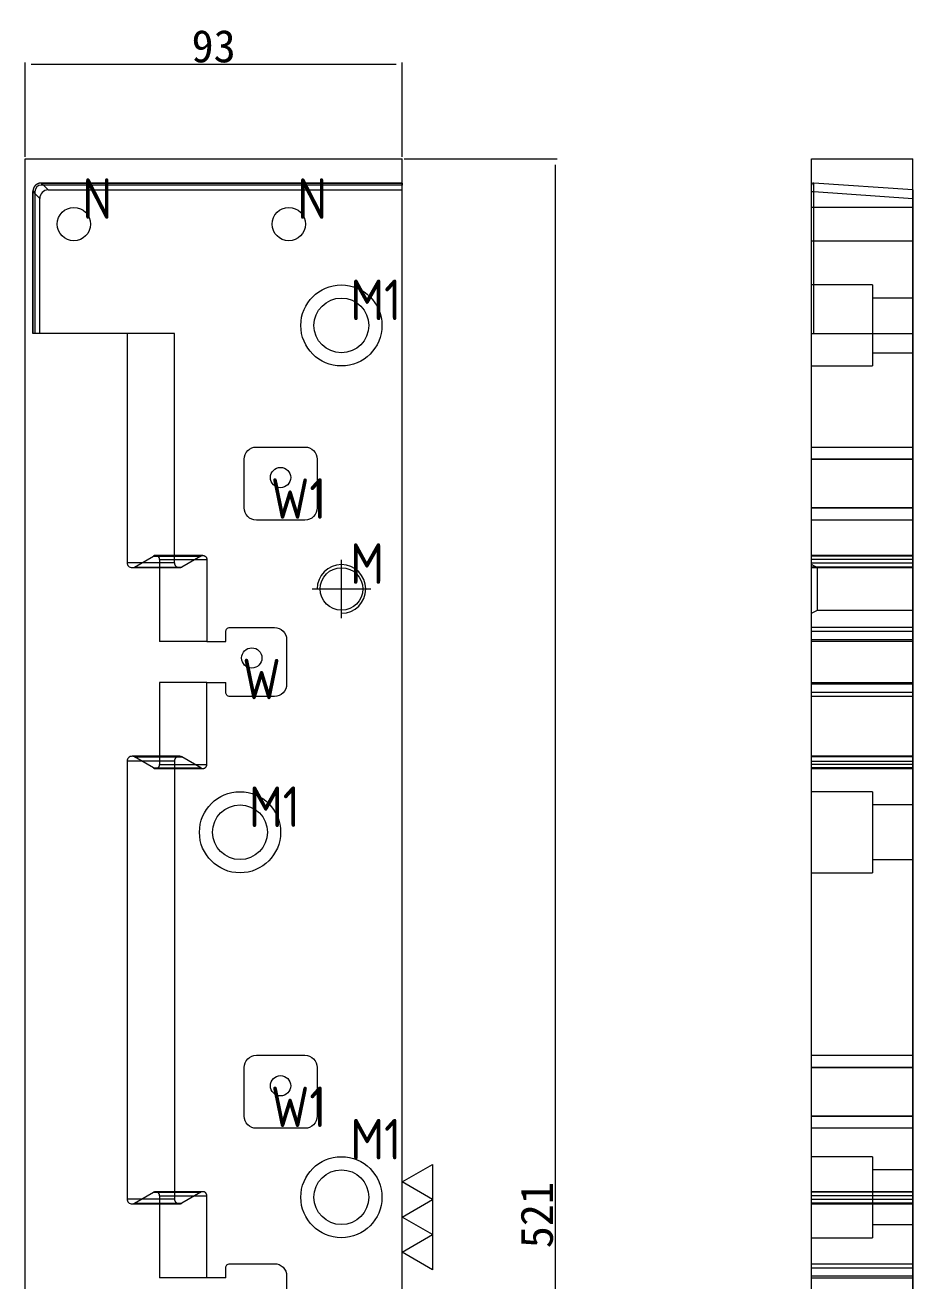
# Model space of a CAD drawing. Header units: millimetres. Extents: x 11371 to 12322, y 44912 to 45607.
# Drawn here: x 11405.5 to 11624.5, y 45276.1 to 45585.8 of the extents above; entities that cross this region are included whole.
import ezdxf

# ---------------------------------------------------------------- set-up
doc = ezdxf.new("R2010")
doc.units = ezdxf.units.MM
doc.linetypes.add('CENTER', pattern=[0])
doc.linetypes.add('DASHED', pattern=[0])
doc.layers.add('DIE', color=7, linetype='Continuous', true_color=0xffffff)
doc.layers.add('dim', color=4, linetype='Continuous')
doc.styles.add('_PUG_ERP', font='txt')
doc.styles.add('gbenor', font='gbenor.shx', dxfattribs={"bigfont": 'gbcbig'})
doc.dimstyles.new('_PUG_ERP', dxfattribs={"dimtxt": 8, "dimasz": 1.5, "dimexe": 0.5, "dimexo": 0.5, "dimgap": 0.5, "dimtad": 1, "dimtxsty": '_PUG_ERP', "dimblk": 'CLOSEDBLANK', "dimcen": 0, "dimclrd": 4, "dimclre": 4, "dimclrt": 3, "dimazin": 3, "dimtfac": 1, "dimtmove": 0, "dimatfit": 3, "dimldrblk": 'CLOSEDBLANK', "dimlwd": 9, "dimlwe": 9})

# ---------------------------------------------------------------- blocks, each defined once
blk = doc.blocks.new('*D1268')
at = {"layer": 'Defpoints', "color": 0}
for p in [(11405.54, 45576.03), (11405.54, 45552.8), (11498.54, 45552.8)]:
    blk.add_point(p, dxfattribs=at)
at = {"layer": 'dim', "color": 4, "lineweight": 9}
for p, q in [((11405.54, 45553.3), (11405.54, 45576.53)), ((11497.04, 45576.03), (11407.04, 45576.03)), ((11498.54, 45553.3), (11498.54, 45576.53))]:
    blk.add_line(p, q, dxfattribs=at)
at = {"layer": 'dim', "color": 3, "lineweight": 18, "insert": (11452.04, 45580.53), "char_height": 8, "attachment_point": 5, "style": '_PUG_ERP'}
blk.add_mtext('93', dxfattribs=at)
blk = doc.blocks.new('_ClosedBlank')
blk = doc.blocks.new('*D1269')
at = {"layer": 'Defpoints', "color": 0}
for p in [(11498.54, 45552.8), (11498.54, 45031.8), (11536.28, 45031.8)]:
    blk.add_point(p, dxfattribs=at)
at = {"layer": 'dim', "color": 4, "lineweight": 9}
for p, q in [((11499.04, 45552.8), (11536.78, 45552.8)), ((11536.28, 45551.3), (11536.28, 45033.3)), ((11499.04, 45031.8), (11536.78, 45031.8))]:
    blk.add_line(p, q, dxfattribs=at)
at = {"layer": 'dim', "color": 3, "lineweight": 18, "insert": (11531.78, 45292.3), "char_height": 8, "attachment_point": 5, "rotation": 90, "style": '_PUG_ERP'}
blk.add_mtext('521', dxfattribs=at)

msp = doc.modelspace()

# ---------------------------------------------------------------- linework, layer by layer
at = {"layer": 'DIE', "color": 11, "linetype": 'Continuous', "lineweight": 18}
for p, q in [((11498.544, 45546.833), (11409.553, 45546.833)), ((11498.544, 45546.833), (11498.544, 45546.333)), ((11498.544, 45037.304), (11498.544, 45546.333)), ((11599.5, 45037.304), (11599.5, 45546.333)), ((11624.5, 45545.121), (11600.035, 45546.831)), ((11407.457, 45544.737), (11407.457, 45509.718)), ((11624.5, 45545.121), (11624.5, 45038.516)), ((11407.957, 45509.718), (11407.457, 45509.718)), ((11442.371, 45509.718), (11407.957, 45509.718)), ((11430.713, 45509.718), (11430.713, 45453.178)), ((11442.371, 45453.178), (11442.371, 45509.718)), ((11448.871, 45454.852), (11444.171, 45452.139)), ((11450.371, 45453.986), (11450.371, 45433.768)), ((11431.913, 45451.978), (11443.571, 45451.978)), ((11438.713, 45451.978), (11438.713, 45433.768)), ((11450.371, 45433.768), (11438.713, 45433.768)), ((11450.371, 45433.768), (11455.034, 45433.768)), ((11450.371, 45423.668), (11438.713, 45423.668)), ((11438.713, 45423.668), (11438.713, 45405.459)), ((11450.371, 45423.668), (11455.034, 45423.668)), ((11450.371, 45403.45), (11450.371, 45423.668)), ((11430.713, 45404.259), (11430.713, 45296.278)), ((11443.571, 45405.459), (11431.913, 45405.459)), ((11442.371, 45404.259), (11442.371, 45296.278)), ((11448.871, 45402.584), (11444.171, 45405.298)), ((11448.871, 45297.952), (11444.171, 45295.239)), ((11450.371, 45276.868), (11450.371, 45297.086)), ((11431.913, 45295.078), (11443.571, 45295.078)), ((11438.713, 45295.078), (11438.713, 45276.868)), ((11450.371, 45276.868), (11438.713, 45276.868)), ((11455.034, 45276.868), (11450.371, 45276.868))]:
    msp.add_line(p, q, dxfattribs=at)
at = {"layer": 'DIE', "color": 155, "linetype": 'DASHED', "lineweight": 13, "ltscale": 0.505019}
for p, q in [((11409.553, 45546.833), (11409.553, 45546.831)), ((11411.264, 45545.121), (11409.553, 45546.831)), ((11409.553, 45546.831), (11498.544, 45546.831)), ((11407.457, 45544.737), (11407.458, 45544.737)), ((11407.458, 45544.737), (11409.169, 45543.026)), ((11407.458, 45509.718), (11407.458, 45544.737)), ((11599.5, 45544.737), (11600.035, 45544.737)), ((11600.035, 45509.718), (11600.035, 45544.737)), ((11600.035, 45544.737), (11624.5, 45543.026)), ((11599.5, 45478.718), (11624.5, 45478.718)), ((11624.5, 45478.718), (11599.5, 45478.718)), ((11624.5, 45466.718), (11599.5, 45466.718)), ((11599.5, 45466.718), (11624.5, 45466.718)), ((11437.213, 45454.852), (11448.871, 45454.852)), ((11438.713, 45453.986), (11447.371, 45453.986)), ((11624.5, 45454.852), (11599.5, 45454.852)), ((11624.5, 45453.986), (11599.5, 45453.986)), ((11432.513, 45452.139), (11444.171, 45452.139)), ((11599.5, 45453.178), (11624.5, 45453.178)), ((11624.5, 45452.139), (11599.5, 45452.139)), ((11624.5, 45436.218), (11599.5, 45436.218)), ((11624.5, 45434.218), (11599.5, 45434.218)), ((11624.5, 45423.218), (11599.5, 45423.218)), ((11624.5, 45421.218), (11599.5, 45421.218)), ((11432.513, 45405.298), (11444.171, 45405.298)), ((11624.5, 45405.298), (11599.5, 45405.298)), ((11599.5, 45404.259), (11624.5, 45404.259)), ((11437.213, 45402.584), (11448.871, 45402.584)), ((11438.713, 45403.45), (11447.371, 45403.45)), ((11624.5, 45403.45), (11599.5, 45403.45)), ((11624.5, 45402.584), (11599.5, 45402.584)), ((11599.5, 45328.718), (11624.5, 45328.718)), ((11624.5, 45328.718), (11599.5, 45328.718)), ((11624.5, 45316.718), (11599.5, 45316.718)), ((11599.5, 45316.718), (11624.5, 45316.718)), ((11437.213, 45297.952), (11448.871, 45297.952)), ((11438.713, 45297.086), (11447.371, 45297.086)), ((11624.5, 45297.952), (11599.5, 45297.952)), ((11624.5, 45297.086), (11599.5, 45297.086)), ((11599.5, 45296.278), (11624.5, 45296.278)), ((11432.513, 45295.239), (11444.171, 45295.239)), ((11624.5, 45295.239), (11599.5, 45295.239)), ((11599.5, 45279.318), (11624.5, 45279.318)), ((11599.5, 45277.318), (11624.5, 45277.318))]:
    msp.add_line(p, q, dxfattribs=at)
at = {"layer": 'DIE', "color": 155, "linetype": 'Continuous', "lineweight": 18}
for p, q in [((11409.553, 45546.833), (11409.553, 45546.333)), ((11498.544, 45546.333), (11409.553, 45546.333)), ((11407.457, 45544.737), (11407.957, 45544.737)), ((11407.957, 45544.737), (11407.957, 45509.718)), ((11447.371, 45453.986), (11450.371, 45453.986)), ((11442.371, 45453.178), (11430.713, 45453.178)), ((11442.371, 45404.259), (11430.713, 45404.259)), ((11447.371, 45403.45), (11450.371, 45403.45)), ((11442.371, 45296.278), (11430.713, 45296.278)), ((11447.371, 45297.086), (11450.371, 45297.086))]:
    msp.add_line(p, q, dxfattribs=at)
at = {"layer": 'DIE', "color": 11, "linetype": 'DASHED', "lineweight": 13, "ltscale": 0.505019}
for p, q in [((11411.264, 45545.121), (11498.544, 45545.121)), ((11409.169, 45509.718), (11409.169, 45543.026)), ((11599.5, 45509.718), (11624.5, 45509.718)), ((11624.5, 45463.718), (11599.5, 45463.718)), ((11432.513, 45452.139), (11437.213, 45454.852)), ((11449.371, 45454.986), (11437.713, 45454.986)), ((11438.713, 45453.986), (11438.713, 45451.978)), ((11624.5, 45454.986), (11599.5, 45454.986)), ((11599.5, 45451.978), (11624.5, 45451.978)), ((11624.5, 45433.768), (11599.5, 45433.768)), ((11599.5, 45423.668), (11624.5, 45423.668)), ((11624.5, 45420.218), (11599.5, 45420.218)), ((11437.213, 45402.584), (11432.513, 45405.298)), ((11438.713, 45405.459), (11438.713, 45403.45)), ((11624.5, 45405.459), (11599.5, 45405.459)), ((11437.713, 45402.45), (11449.371, 45402.45)), ((11599.5, 45402.45), (11624.5, 45402.45)), ((11624.5, 45313.718), (11599.5, 45313.718)), ((11432.513, 45295.239), (11437.213, 45297.952)), ((11449.371, 45298.086), (11437.713, 45298.086)), ((11438.713, 45297.086), (11438.713, 45295.078)), ((11624.5, 45298.086), (11599.5, 45298.086)), ((11599.5, 45295.078), (11624.5, 45295.078)), ((11599.5, 45276.868), (11624.5, 45276.868))]:
    msp.add_line(p, q, dxfattribs=at)
at = {"layer": 'DIE', "color": 31, "linetype": 'DASHED', "lineweight": 13, "ltscale": 0.505019}
for p, q in [((11624.5, 45540.819), (11599.5, 45540.819)), ((11599.5, 45532.618), (11624.5, 45532.618)), ((11614.5, 45521.718), (11599.5, 45521.718)), ((11614.5, 45521.718), (11614.5, 45501.718)), ((11624.5, 45518.472), (11614.5, 45518.472)), ((11614.5, 45504.965), (11624.5, 45504.965)), ((11599.5, 45501.718), (11614.5, 45501.718)), ((11614.5, 45396.718), (11599.5, 45396.718)), ((11614.5, 45396.718), (11614.5, 45376.718)), ((11624.5, 45393.472), (11614.5, 45393.472)), ((11614.5, 45379.965), (11624.5, 45379.965)), ((11599.5, 45376.718), (11614.5, 45376.718)), ((11614.5, 45306.718), (11599.5, 45306.718)), ((11614.5, 45306.718), (11614.5, 45286.718)), ((11624.5, 45303.472), (11614.5, 45303.472)), ((11614.5, 45289.965), (11624.5, 45289.965)), ((11599.5, 45286.718), (11614.5, 45286.718))]:
    msp.add_line(p, q, dxfattribs=at)
at = {"layer": 'DIE', "color": 1, "linetype": 'DASHED', "lineweight": 13, "ltscale": 0.505019}
for p, q in [((11599.5, 45481.718), (11624.5, 45481.718)), ((11624.5, 45437.218), (11599.5, 45437.218)), ((11599.5, 45331.718), (11624.5, 45331.718)), ((11599.5, 45280.318), (11624.5, 45280.318))]:
    msp.add_line(p, q, dxfattribs=at)
at = {"layer": 'DIE', "color": 1, "linetype": 'CENTER', "lineweight": 18, "ltscale": 0.505019}
for p, q in [((11483.571, 45439.518), (11483.571, 45453.918)), ((11476.371, 45446.718), (11490.771, 45446.718))]:
    msp.add_line(p, q, dxfattribs=at)
at = {"layer": 'DIE', "color": 5, "linetype": 'DASHED', "lineweight": 13, "ltscale": 0.505019}
for p, q in [((11600.994, 45451.971), (11599.5, 45452.718)), ((11624.5, 45451.971), (11600.994, 45451.971)), ((11600.994, 45446.718), (11600.994, 45451.971)), ((11600.994, 45441.465), (11600.994, 45446.718)), ((11599.5, 45440.718), (11600.994, 45441.465)), ((11600.994, 45441.465), (11624.5, 45441.465))]:
    msp.add_line(p, q, dxfattribs=at)
at = {"layer": 'DIE', "color": 1, "lineweight": 18}
for points in [[(11477.571, 45478.718), (11477.571, 45466.718, -0.4142136), (11474.571, 45463.718), (11462.571, 45463.718, -0.4142136), (11459.571, 45466.718), (11459.571, 45478.718, -0.4142136), (11462.571, 45481.718), (11474.571, 45481.718, -0.4142136)], [(11477.571, 45328.718), (11477.571, 45316.718, -0.4142136), (11474.571, 45313.718), (11462.571, 45313.718, -0.4142136), (11459.571, 45316.718), (11459.571, 45328.718, -0.4142136), (11462.571, 45331.718), (11474.571, 45331.718, -0.4142136)]]:
    msp.add_lwpolyline(points, format="xyb", close=True, dxfattribs=at)
for points in [[(11455.034, 45433.768), (11455.034, 45436.218, -0.4142136), (11456.034, 45437.218), (11467.034, 45437.218, -0.4142136), (11470.034, 45434.218), (11470.034, 45423.218, -0.4142136), (11467.034, 45420.218), (11456.034, 45420.218, -0.4142136), (11455.034, 45421.218), (11455.034, 45423.668)], [(11455.034, 45276.868), (11455.034, 45279.318, -0.4142136), (11456.034, 45280.318), (11467.034, 45280.318, -0.4142136), (11470.034, 45277.318), (11470.034, 45266.318, -0.4142136), (11467.034, 45263.318), (11456.034, 45263.318, -0.4142136), (11455.034, 45264.318), (11455.034, 45266.768)]]:
    msp.add_lwpolyline(points, format="xyb", dxfattribs=at)
at = {"layer": 'DIE', "color": 42, "linetype": 'Continuous', "lineweight": 18}
for centre, radius in [((11417.571, 45536.718), 4.101), ((11470.571, 45536.718), 4.101), ((11483.544, 45511.718), 10), ((11483.544, 45511.718), 6.753), ((11468.544, 45474.204), 2.5), ((11483.571, 45446.718), 5.253), ((11461.444, 45429.704), 2.5), ((11458.544, 45386.718), 10), ((11458.544, 45386.718), 6.753), ((11468.544, 45324.204), 2.5), ((11483.544, 45296.718), 10), ((11483.544, 45296.718), 6.753)]:
    msp.add_circle(centre, radius, dxfattribs=at)
at = {"layer": 'DIE', "color": 11, "linetype": 'Continuous', "lineweight": 18}
for centre, radius, start, end in [((11600, 45546.333), 0.5, 86, 180), ((11431.913, 45453.178), 1.2, 180, 270.00002), ((11431.913, 45404.259), 1.2, 89.99998, 180), ((11431.913, 45296.278), 1.2, 180, 270.00002)]:
    msp.add_arc(centre, radius, start, end, dxfattribs=at)
at = {"layer": 'DIE', "color": 11, "linetype": 'DASHED', "lineweight": 13, "ltscale": 0.505019}
for centre, radius, start, end in [((11437.713, 45453.986), 1, 0, 120), ((11431.913, 45453.178), 1.2, 269.99998, 300), ((11431.913, 45404.259), 1.2, 60, 90.00002), ((11437.713, 45403.45), 1, 240, 0), ((11437.713, 45297.086), 1, 0, 120), ((11431.913, 45296.278), 1.2, 269.99998, 300)]:
    msp.add_arc(centre, radius, start, end, dxfattribs=at)
at = {"layer": 'DIE', "color": 42, "linetype": 'Continuous', "lineweight": 18}
msp.add_arc((11483.571, 45446.718), 6, 270, 180, dxfattribs=at)
at = {"layer": 'DIE', "color": 155, "linetype": 'DASHED', "lineweight": 13, "ltscale": 0.505019}
for centre, major_axis, ratio, start_param, end_param in [((11409.561, 45544.729), (-1.489, 1.489), 0.997446, 5.5002201, 7.0661505), ((11600, 45544.729), (-0.035, -2.103), 0.016522, 1.5747818, 3.1407122)]:
    msp.add_ellipse(centre, major_axis=major_axis, ratio=ratio, start_param=start_param, end_param=end_param, dxfattribs=at)
at = {"layer": 'DIE', "color": 155, "linetype": 'Continuous', "lineweight": 18}
msp.add_ellipse((11409.561, 45544.729), major_axis=(-1.137, 1.137), ratio=0.995146, start_param=5.5002201, end_param=7.0661505, dxfattribs=at)
at = {"layer": 'DIE', "color": 11, "linetype": 'DASHED', "lineweight": 13, "ltscale": 0.505019}
msp.add_ellipse((11411.274, 45543.016), major_axis=(-1.492, 1.492), ratio=0.995146, start_param=5.5002201, end_param=7.0661505, dxfattribs=at)
at = {"layer": 'DIE', "color": 11, "linetype": 'Continuous', "lineweight": 18}
for points, knots in [([(11409.553, 45546.833), (11409.549, 45546.833), (11409.539, 45546.833), (11409.522, 45546.832), (11409.502, 45546.832), (11409.483, 45546.832), (11409.463, 45546.831), (11409.444, 45546.83), (11409.424, 45546.829), (11409.405, 45546.827), (11409.386, 45546.826), (11409.366, 45546.824), (11409.347, 45546.823), (11409.327, 45546.821), (11409.308, 45546.818), (11409.289, 45546.816), (11409.269, 45546.813), (11409.25, 45546.811), (11409.231, 45546.808), (11409.212, 45546.805), (11409.192, 45546.802), (11409.173, 45546.798), (11409.154, 45546.795), (11409.135, 45546.791), (11409.116, 45546.787), (11409.097, 45546.783), (11409.078, 45546.778), (11409.059, 45546.774), (11409.04, 45546.769), (11409.021, 45546.764), (11409.002, 45546.759), (11408.984, 45546.754), (11408.965, 45546.749), (11408.946, 45546.743), (11408.928, 45546.738), (11408.909, 45546.732), (11408.891, 45546.726), (11408.872, 45546.719), (11408.854, 45546.713), (11408.836, 45546.706), (11408.817, 45546.7), (11408.799, 45546.693), (11408.781, 45546.686), (11408.763, 45546.679), (11408.745, 45546.671), (11408.727, 45546.664), (11408.709, 45546.656), (11408.691, 45546.648), (11408.674, 45546.64), (11408.656, 45546.632), (11408.639, 45546.623), (11408.621, 45546.615), (11408.604, 45546.606), (11408.586, 45546.597), (11408.569, 45546.588), (11408.552, 45546.579), (11408.535, 45546.57), (11408.518, 45546.56), (11408.501, 45546.55), (11408.484, 45546.541), (11408.468, 45546.531), (11408.451, 45546.52), (11408.435, 45546.51), (11408.418, 45546.5), (11408.402, 45546.489), (11408.386, 45546.478), (11408.37, 45546.467), (11408.354, 45546.456), (11408.338, 45546.445), (11408.322, 45546.434), (11408.306, 45546.422), (11408.291, 45546.411), (11408.275, 45546.399), (11408.26, 45546.387), (11408.245, 45546.375), (11408.23, 45546.363), (11408.215, 45546.351), (11408.2, 45546.338), (11408.185, 45546.325), (11408.17, 45546.313), (11408.156, 45546.3), (11408.141, 45546.287), (11408.127, 45546.274), (11408.113, 45546.26), (11408.099, 45546.247), (11408.085, 45546.233), (11408.071, 45546.22), (11408.057, 45546.206), (11408.044, 45546.192), (11408.03, 45546.178), (11408.017, 45546.164), (11408.004, 45546.15), (11407.991, 45546.135), (11407.978, 45546.121), (11407.965, 45546.106), (11407.952, 45546.091), (11407.94, 45546.076), (11407.928, 45546.061), (11407.915, 45546.046), (11407.903, 45546.031), (11407.891, 45546.015), (11407.88, 45546), (11407.868, 45545.984), (11407.857, 45545.969), (11407.845, 45545.953), (11407.834, 45545.937), (11407.823, 45545.921), (11407.812, 45545.905), (11407.801, 45545.889), (11407.791, 45545.873), (11407.78, 45545.856), (11407.77, 45545.84), (11407.76, 45545.823), (11407.75, 45545.806), (11407.74, 45545.79), (11407.73, 45545.773), (11407.721, 45545.756), (11407.711, 45545.739), (11407.702, 45545.722), (11407.693, 45545.704), (11407.684, 45545.687), (11407.676, 45545.67), (11407.667, 45545.652), (11407.659, 45545.635), (11407.65, 45545.617), (11407.642, 45545.599), (11407.634, 45545.582), (11407.627, 45545.564), (11407.619, 45545.546), (11407.612, 45545.528), (11407.604, 45545.51), (11407.597, 45545.492), (11407.59, 45545.474), (11407.584, 45545.455), (11407.577, 45545.437), (11407.571, 45545.419), (11407.564, 45545.4), (11407.558, 45545.382), (11407.552, 45545.363), (11407.547, 45545.345), (11407.541, 45545.326), (11407.536, 45545.307), (11407.531, 45545.289), (11407.526, 45545.27), (11407.521, 45545.251), (11407.516, 45545.232), (11407.512, 45545.213), (11407.507, 45545.194), (11407.503, 45545.175), (11407.499, 45545.156), (11407.495, 45545.137), (11407.492, 45545.118), (11407.488, 45545.099), (11407.485, 45545.079), (11407.482, 45545.06), (11407.479, 45545.041), (11407.476, 45545.022), (11407.474, 45545.002), (11407.471, 45544.983), (11407.469, 45544.964), (11407.467, 45544.944), (11407.465, 45544.925), (11407.464, 45544.906), (11407.462, 45544.886), (11407.461, 45544.867), (11407.46, 45544.847), (11407.459, 45544.828), (11407.458, 45544.808), (11407.458, 45544.789), (11407.457, 45544.769), (11407.457, 45544.752), (11407.457, 45544.741), (11407.457, 45544.737)], [0, 0, 0, 0, 0.003567, 0.0094844, 0.0154015, 0.0213184, 0.0272349, 0.0331511, 0.039067, 0.0449826, 0.0508979, 0.0568129, 0.0627276, 0.068642, 0.0745561, 0.0804699, 0.0863834, 0.0922967, 0.0982096, 0.1041222, 0.1100346, 0.1159466, 0.1218584, 0.1277699, 0.1336811, 0.139592, 0.1455027, 0.151413, 0.1573231, 0.163233, 0.1691425, 0.1750518, 0.1809609, 0.1868697, 0.1927782, 0.1986865, 0.2045945, 0.2105023, 0.2164098, 0.2223171, 0.2282242, 0.234131, 0.2400376, 0.245944, 0.2518502, 0.2577561, 0.2636619, 0.2695674, 0.2754727, 0.2813779, 0.2872828, 0.2931875, 0.2990921, 0.3049965, 0.3109007, 0.3168047, 0.3227085, 0.3286122, 0.3345158, 0.3404191, 0.3463224, 0.3522254, 0.3581284, 0.3640312, 0.3699339, 0.3758365, 0.3817389, 0.3876412, 0.3935434, 0.3994456, 0.4053476, 0.4112495, 0.4171513, 0.4230531, 0.4289548, 0.4348564, 0.440758, 0.4466594, 0.4525609, 0.4584623, 0.4643636, 0.4702649, 0.4761662, 0.4820674, 0.4879687, 0.4938699, 0.4997711, 0.5056723, 0.5115735, 0.5174747, 0.5233759, 0.5292772, 0.5351784, 0.5410797, 0.546981, 0.5528824, 0.5587838, 0.5646853, 0.5705868, 0.5764884, 0.58239, 0.5882917, 0.5941935, 0.6000954, 0.6059974, 0.6118994, 0.6178016, 0.6237038, 0.6296062, 0.6355087, 0.6414113, 0.6473141, 0.6532169, 0.6591199, 0.6650231, 0.6709264, 0.6768298, 0.6827334, 0.6886372, 0.6945411, 0.7004452, 0.7063495, 0.7122539, 0.7181585, 0.7240634, 0.7299684, 0.7358736, 0.741779, 0.7476846, 0.7535904, 0.7594965, 0.7654027, 0.7713092, 0.7772159, 0.7831228, 0.78903, 0.7949374, 0.8008451, 0.8067529, 0.8126611, 0.8185695, 0.8244781, 0.830387, 0.8362961, 0.8422056, 0.8481152, 0.8540252, 0.8599354, 0.8658459, 0.8717567, 0.8776677, 0.883579, 0.8894906, 0.8954025, 0.9013147, 0.9072272, 0.9131399, 0.919053, 0.9249663, 0.9308799, 0.9367939, 0.9427081, 0.9486226, 0.9545375, 0.9604526, 0.966368, 0.9722837, 0.9781998, 0.9841161, 0.9900328, 0.9959497, 1, 1, 1, 1]), ([(11448.871, 45454.852), (11448.909, 45454.874), (11448.948, 45454.894), (11449.009, 45454.919), (11449.029, 45454.926), (11449.07, 45454.94), (11449.091, 45454.947), (11449.155, 45454.964), (11449.198, 45454.972), (11449.262, 45454.981), (11449.284, 45454.983), (11449.328, 45454.986), (11449.35, 45454.986), (11449.415, 45454.986), (11449.459, 45454.984), (11449.524, 45454.975), (11449.545, 45454.971), (11449.588, 45454.963), (11449.609, 45454.958), (11449.651, 45454.947), (11449.672, 45454.94), (11449.714, 45454.926), (11449.754, 45454.911), (11449.794, 45454.893), (11449.833, 45454.873), (11449.853, 45454.863), (11449.89, 45454.841), (11449.909, 45454.83), (11449.945, 45454.805), (11449.963, 45454.793), (11450.015, 45454.753), (11450.048, 45454.724), (11450.094, 45454.678), (11450.109, 45454.662), (11450.138, 45454.629), (11450.152, 45454.612), (11450.191, 45454.56), (11450.216, 45454.524), (11450.248, 45454.467), (11450.259, 45454.448), (11450.278, 45454.408), (11450.287, 45454.388), (11450.312, 45454.328), (11450.326, 45454.287), (11450.349, 45454.202), (11450.365, 45454.117), (11450.371, 45454.03), (11450.371, 45453.986)], [0, 0, 0, 0, 0.0625, 0.0625, 0.09375, 0.09375, 0.125, 0.125, 0.1875, 0.1875, 0.21875, 0.21875, 0.25, 0.25, 0.3125, 0.3125, 0.34375, 0.34375, 0.375, 0.375, 0.40625, 0.40625, 0.4375, 0.46875, 0.46875, 0.5, 0.5, 0.53125, 0.53125, 0.5625, 0.5625, 0.625, 0.625, 0.65625, 0.65625, 0.6875, 0.6875, 0.75, 0.75, 0.78125, 0.78125, 0.8125, 0.8125, 0.875, 0.875, 0.9375, 1, 1, 1, 1]), ([(11442.371, 45453.178), (11442.371, 45453.126), (11442.375, 45453.073), (11442.385, 45452.995), (11442.389, 45452.97), (11442.399, 45452.918), (11442.405, 45452.893), (11442.426, 45452.817), (11442.443, 45452.767), (11442.473, 45452.694), (11442.483, 45452.671), (11442.507, 45452.624), (11442.519, 45452.601), (11442.558, 45452.532), (11442.587, 45452.489), (11442.635, 45452.427), (11442.652, 45452.406), (11442.686, 45452.367), (11442.704, 45452.348), (11442.741, 45452.311), (11442.761, 45452.293), (11442.8, 45452.258), (11442.84, 45452.225), (11442.883, 45452.195), (11442.927, 45452.166), (11442.949, 45452.152), (11442.994, 45452.125), (11443.017, 45452.113), (11443.064, 45452.09), (11443.088, 45452.079), (11443.161, 45452.049), (11443.211, 45452.032), (11443.287, 45452.012), (11443.312, 45452.006), (11443.363, 45451.996), (11443.389, 45451.992), (11443.441, 45451.985), (11443.467, 45451.982), (11443.52, 45451.979), (11443.572, 45451.977), (11443.624, 45451.979), (11443.677, 45451.982), (11443.703, 45451.985), (11443.781, 45451.995), (11443.832, 45452.006), (11443.933, 45452.033), (11444.032, 45452.067), (11444.126, 45452.113), (11444.171, 45452.139)], [0, 0, 0, 0, 0.0625, 0.0625, 0.09375, 0.09375, 0.125, 0.125, 0.1875, 0.1875, 0.21875, 0.21875, 0.25, 0.25, 0.3125, 0.3125, 0.34375, 0.34375, 0.375, 0.375, 0.40625, 0.40625, 0.4375, 0.46875, 0.46875, 0.5, 0.5, 0.53125, 0.53125, 0.5625, 0.5625, 0.625, 0.625, 0.65625, 0.65625, 0.6875, 0.6875, 0.71875, 0.71875, 0.75, 0.78125, 0.78125, 0.8125, 0.8125, 0.875, 0.875, 0.9375, 1, 1, 1, 1]), ([(11444.171, 45405.298), (11444.126, 45405.324), (11444.032, 45405.37), (11443.933, 45405.404), (11443.832, 45405.431), (11443.781, 45405.442), (11443.703, 45405.452), (11443.677, 45405.454), (11443.624, 45405.458), (11443.572, 45405.46), (11443.52, 45405.458), (11443.467, 45405.455), (11443.441, 45405.452), (11443.389, 45405.445), (11443.363, 45405.441), (11443.312, 45405.431), (11443.287, 45405.425), (11443.211, 45405.405), (11443.161, 45405.388), (11443.088, 45405.358), (11443.064, 45405.347), (11443.017, 45405.324), (11442.994, 45405.311), (11442.949, 45405.285), (11442.927, 45405.271), (11442.883, 45405.242), (11442.84, 45405.212), (11442.8, 45405.179), (11442.761, 45405.144), (11442.741, 45405.126), (11442.704, 45405.089), (11442.686, 45405.07), (11442.652, 45405.031), (11442.635, 45405.01), (11442.587, 45404.948), (11442.558, 45404.904), (11442.519, 45404.836), (11442.507, 45404.813), (11442.483, 45404.766), (11442.473, 45404.742), (11442.443, 45404.67), (11442.426, 45404.62), (11442.405, 45404.544), (11442.399, 45404.519), (11442.389, 45404.467), (11442.385, 45404.441), (11442.375, 45404.364), (11442.371, 45404.311), (11442.371, 45404.259)], [0, 0, 0, 0, 0.0625, 0.125, 0.125, 0.1875, 0.1875, 0.21875, 0.21875, 0.25, 0.28125, 0.28125, 0.3125, 0.3125, 0.34375, 0.34375, 0.375, 0.375, 0.4375, 0.4375, 0.46875, 0.46875, 0.5, 0.5, 0.53125, 0.53125, 0.5625, 0.59375, 0.59375, 0.625, 0.625, 0.65625, 0.65625, 0.6875, 0.6875, 0.75, 0.75, 0.78125, 0.78125, 0.8125, 0.8125, 0.875, 0.875, 0.90625, 0.90625, 0.9375, 0.9375, 1, 1, 1, 1]), ([(11448.871, 45402.584), (11448.909, 45402.563), (11448.948, 45402.543), (11449.009, 45402.518), (11449.029, 45402.511), (11449.07, 45402.497), (11449.091, 45402.49), (11449.155, 45402.473), (11449.198, 45402.465), (11449.262, 45402.456), (11449.284, 45402.454), (11449.328, 45402.451), (11449.35, 45402.45), (11449.415, 45402.451), (11449.459, 45402.453), (11449.524, 45402.462), (11449.545, 45402.466), (11449.588, 45402.474), (11449.609, 45402.479), (11449.651, 45402.49), (11449.672, 45402.497), (11449.714, 45402.511), (11449.754, 45402.526), (11449.794, 45402.544), (11449.833, 45402.563), (11449.853, 45402.574), (11449.89, 45402.596), (11449.909, 45402.607), (11449.945, 45402.631), (11449.963, 45402.644), (11450.015, 45402.684), (11450.048, 45402.713), (11450.094, 45402.759), (11450.109, 45402.775), (11450.138, 45402.808), (11450.152, 45402.825), (11450.191, 45402.877), (11450.216, 45402.913), (11450.248, 45402.97), (11450.259, 45402.989), (11450.278, 45403.028), (11450.287, 45403.048), (11450.312, 45403.109), (11450.326, 45403.15), (11450.349, 45403.235), (11450.365, 45403.32), (11450.371, 45403.407), (11450.371, 45403.45)], [0, 0, 0, 0, 0.0625, 0.0625, 0.09375, 0.09375, 0.125, 0.125, 0.1875, 0.1875, 0.21875, 0.21875, 0.25, 0.25, 0.3125, 0.3125, 0.34375, 0.34375, 0.375, 0.375, 0.40625, 0.40625, 0.4375, 0.46875, 0.46875, 0.5, 0.5, 0.53125, 0.53125, 0.5625, 0.5625, 0.625, 0.625, 0.65625, 0.65625, 0.6875, 0.6875, 0.75, 0.75, 0.78125, 0.78125, 0.8125, 0.8125, 0.875, 0.875, 0.9375, 1, 1, 1, 1]), ([(11442.371, 45296.278), (11442.371, 45296.226), (11442.378, 45296.122), (11442.398, 45296.019), (11442.425, 45295.918), (11442.442, 45295.868), (11442.472, 45295.796), (11442.483, 45295.772), (11442.506, 45295.725), (11442.531, 45295.678), (11442.558, 45295.634), (11442.587, 45295.59), (11442.603, 45295.569), (11442.635, 45295.527), (11442.651, 45295.507), (11442.686, 45295.468), (11442.704, 45295.449), (11442.759, 45295.393), (11442.798, 45295.358), (11442.861, 45295.311), (11442.882, 45295.295), (11442.926, 45295.266), (11442.948, 45295.252), (11442.993, 45295.226), (11443.016, 45295.214), (11443.063, 45295.19), (11443.111, 45295.169), (11443.16, 45295.15), (11443.21, 45295.134), (11443.235, 45295.126), (11443.285, 45295.112), (11443.311, 45295.106), (11443.362, 45295.096), (11443.388, 45295.092), (11443.466, 45295.082), (11443.518, 45295.078), (11443.597, 45295.078), (11443.623, 45295.079), (11443.676, 45295.082), (11443.702, 45295.085), (11443.779, 45295.095), (11443.831, 45295.105), (11443.907, 45295.126), (11443.932, 45295.133), (11443.982, 45295.15), (11444.006, 45295.159), (11444.079, 45295.189), (11444.126, 45295.213), (11444.171, 45295.239)], [0, 0, 0, 0, 0.0625, 0.125, 0.125, 0.1875, 0.1875, 0.21875, 0.21875, 0.25, 0.28125, 0.28125, 0.3125, 0.3125, 0.34375, 0.34375, 0.375, 0.375, 0.4375, 0.4375, 0.46875, 0.46875, 0.5, 0.5, 0.53125, 0.53125, 0.5625, 0.59375, 0.59375, 0.625, 0.625, 0.65625, 0.65625, 0.6875, 0.6875, 0.75, 0.75, 0.78125, 0.78125, 0.8125, 0.8125, 0.875, 0.875, 0.90625, 0.90625, 0.9375, 0.9375, 1, 1, 1, 1]), ([(11450.371, 45297.086), (11450.371, 45297.13), (11450.368, 45297.174), (11450.36, 45297.239), (11450.356, 45297.26), (11450.348, 45297.303), (11450.343, 45297.324), (11450.326, 45297.387), (11450.312, 45297.429), (11450.287, 45297.489), (11450.278, 45297.509), (11450.258, 45297.548), (11450.248, 45297.568), (11450.215, 45297.624), (11450.191, 45297.661), (11450.151, 45297.713), (11450.137, 45297.73), (11450.108, 45297.762), (11450.093, 45297.778), (11450.063, 45297.809), (11450.047, 45297.824), (11450.014, 45297.853), (11449.98, 45297.881), (11449.945, 45297.906), (11449.908, 45297.93), (11449.89, 45297.942), (11449.852, 45297.964), (11449.833, 45297.974), (11449.793, 45297.993), (11449.773, 45298.002), (11449.713, 45298.027), (11449.672, 45298.041), (11449.608, 45298.058), (11449.587, 45298.063), (11449.544, 45298.072), (11449.523, 45298.075), (11449.458, 45298.084), (11449.414, 45298.086), (11449.349, 45298.086), (11449.327, 45298.086), (11449.283, 45298.083), (11449.261, 45298.081), (11449.197, 45298.072), (11449.154, 45298.063), (11449.069, 45298.041), (11448.987, 45298.013), (11448.909, 45297.974), (11448.871, 45297.952)], [0, 0, 0, 0, 0.0625, 0.0625, 0.09375, 0.09375, 0.125, 0.125, 0.1875, 0.1875, 0.21875, 0.21875, 0.25, 0.25, 0.3125, 0.3125, 0.34375, 0.34375, 0.375, 0.375, 0.40625, 0.40625, 0.4375, 0.46875, 0.46875, 0.5, 0.5, 0.53125, 0.53125, 0.5625, 0.5625, 0.625, 0.625, 0.65625, 0.65625, 0.6875, 0.6875, 0.75, 0.75, 0.78125, 0.78125, 0.8125, 0.8125, 0.875, 0.875, 0.9375, 1, 1, 1, 1])]:
    msp.add_open_spline(points, degree=3, knots=knots, dxfattribs=at)
at = {"layer": 'dim', "color": 252, "linetype": 'DASHED', "lineweight": 18, "ltscale": 0.505019}
for p, q in [((11405.544, 45552.804), (11498.544, 45552.804)), ((11405.544, 45031.804), (11405.544, 45552.804)), ((11498.544, 45031.804), (11498.544, 45552.804)), ((11599.5, 45552.804), (11624.5, 45552.804)), ((11599.5, 45031.804), (11599.5, 45552.804)), ((11624.5, 45031.804), (11624.5, 45552.804))]:
    msp.add_line(p, q, dxfattribs=at)
at = {"layer": 'dim', "lineweight": 18}
msp.add_lwpolyline([(11506.044, 45278.828), (11498.544, 45283.158), (11506.044, 45287.488), (11498.544, 45291.818), (11506.044, 45296.149), (11498.544, 45300.479), (11506.044, 45304.809), (11506.044, 45278.828)], close=True, dxfattribs=at)

# ---------------------------------------------------------------- texts
at = {"layer": 'dim', "color": 4, "lineweight": 18, "style": 'gbenor'}
for s, p in [('N', (11419.678, 45537.964)), ('N', (11472.678, 45537.964)), ('M1', (11485.769, 45513.023)), ('W1', (11466.141, 45464.023)), ('M', (11485.716, 45447.983)), ('W', (11459.104, 45419.523)), ('M1', (11460.769, 45388.023)), ('W1', (11466.141, 45314.023)), ('M1', (11485.769, 45306.035))]:
    msp.add_text(s, height=10, dxfattribs=at).set_placement(p)

# ---------------------------------------------------------------- dimensions: what is measured, and where the dimension line sits
at = {"layer": 'dim', "lineweight": 18}
dim = msp.add_linear_dim(base=(11405.544, 45576.028), p1=(11498.544, 45552.804), p2=(11405.544, 45552.804), dimstyle='_PUG_ERP', dxfattribs=at)
dim.commit()
dim.dimension.update_dxf_attribs({"geometry": '*D1268', "text_midpoint": (11452.044, 45580.528)})
dim = msp.add_linear_dim(base=(11536.277, 45031.804), p1=(11498.544, 45552.804), p2=(11498.544, 45031.804), angle=90, dimstyle='_PUG_ERP', dxfattribs=at)
dim.commit()
dim.dimension.update_dxf_attribs({"geometry": '*D1269', "text_midpoint": (11531.777, 45292.304)})

doc.saveas('drawing.dxf')
